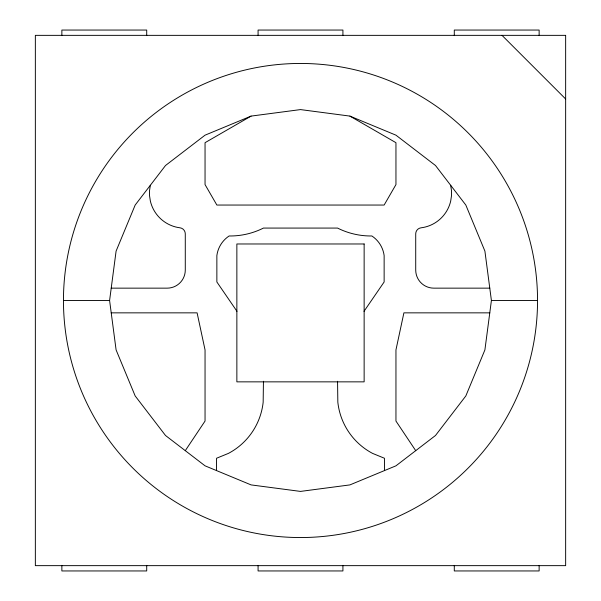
<?xml version="1.0" encoding="UTF-8"?>
<svg xmlns="http://www.w3.org/2000/svg" width="601" height="601" viewBox="0 0 601 601"><rect width="100%" height="100%" fill="white"/><g stroke="black" fill="none" stroke-linecap="round" stroke-linejoin="round"><path stroke-width="0.9" d="M109.592 300.5L116.098 251.09L135.172 205.046L165.508 165.508L205.046 135.172L251.09 116.098L300.5 109.592L349.91 116.098L395.954 135.172L435.492 165.508L465.828 205.046L484.902 251.09L491.408 300.5L484.902 349.91L465.828 395.954L435.492 435.492L395.954 465.828L349.91 484.902L300.5 491.408L251.09 484.902L205.046 465.828L165.508 435.492L135.172 395.954L116.098 349.91L109.592 300.5L63.458 300.5M150.34 185.281L149.544 190.525L149.551 195.821L150.363 201.065A34.956 34.956 0 0 0 179.984 227.802A6.063 6.063 0 0 1 185.281 233.812L185.281 270.037A18.105 18.105 0 0 1 167.168 288.149L111.223 288.149M185.281 450.66L205.046 421.053L205.046 349.91L197.098 312.851L111.223 312.851M364.026 311.31L384.137 281.974L384.137 255.568A27.819 27.819 0 0 0 371.876 235.975A74.156 74.156 0 0 1 337.559 228.072L263.441 228.072A74.156 74.156 0 0 1 229.124 235.975A27.819 27.819 0 0 0 216.863 255.568L216.863 281.974L236.974 311.31M251.09 116.098L205.046 142.685L205.046 184.582L216.863 205.046L384.137 205.046L395.954 184.582L395.954 142.685L349.91 116.098M489.777 288.149L433.832 288.149A18.105 18.105 0 0 1 415.719 270.037L415.719 233.819A6.048 6.048 0 0 1 421.023 227.817A34.843 34.843 0 0 0 450.69 201.087L451.486 195.836L451.479 190.525L450.66 185.281M491.408 300.5L537.542 300.5A237.042 237.042 0 0 1 181.983 505.787A237.042 237.042 0 0 1 181.983 95.213A237.042 237.042 0 0 1 537.542 300.5M489.777 312.851L403.902 312.851L395.954 349.91L395.954 421.053L415.719 450.66M502.015 35.354L565.646 98.985M539.135 35.639L539.135 30.05L454.288 30.05L454.288 35.639M539.135 565.361L539.135 570.95L454.288 570.95L454.288 565.361M384.445 470.598L384.445 458.247L372.545 453.379A65.855 65.855 0 0 1 337.837 402.212L337.559 381.274M342.923 35.639L342.923 30.05L258.077 30.05L258.077 35.639M342.923 565.361L342.923 570.95L258.077 570.95L258.077 565.361M263.441 381.274L263.163 402.212A65.855 65.855 0 0 1 228.455 453.379L216.555 458.247L216.555 470.598M146.712 35.639L146.712 30.05L61.865 30.05L61.865 35.639M146.712 565.361L146.712 570.95L61.865 570.95L61.865 565.361M565.646 35.354L35.354 35.354L35.354 565.646L565.646 565.646L565.646 35.354M364.138 243.976L236.862 243.976L236.862 381.853L364.138 381.853L364.138 243.976"/></g></svg>
